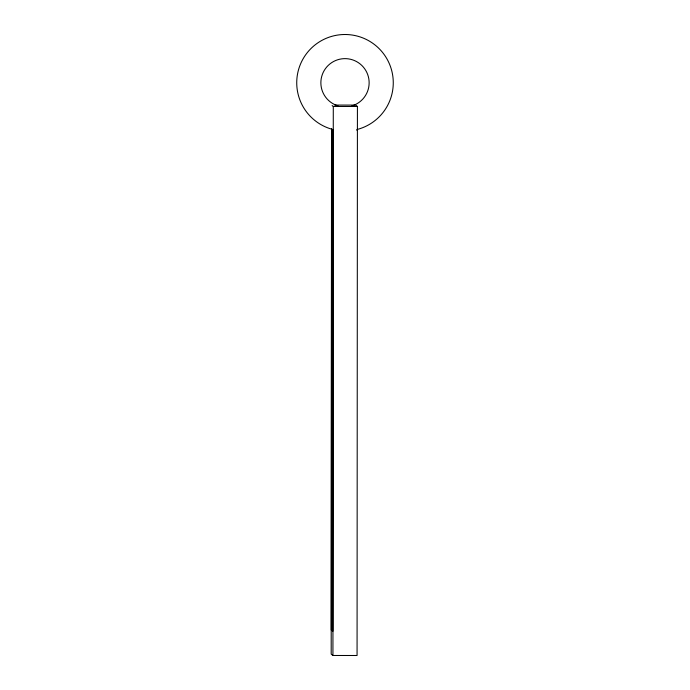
<?xml version="1.0" encoding="UTF-8"?>
<svg xmlns="http://www.w3.org/2000/svg" width="690" height="690" viewBox="0 0 690 690"><rect width="100%" height="100%" fill="white"/><g stroke="black" fill="none" stroke-linecap="round" stroke-linejoin="round"><path stroke-width="1.03" d="M331.528 128.754L331.191 654.103L332.934 655.483L357.066 655.5L357.42 106.476L355.678 105.087L334.693 105.078M331.761 630.41L332.528 305.058L331.968 304.609L332.088 129.651L331.605 129.263L331.278 630.03L332.873 631.29L333.192 130.531L332.718 130.151L331.838 630.47M332.934 655.483L333.287 106.458L332.123 105.535M333.287 106.458L357.42 106.476M356.851 130.168L357.325 130.548M332.899 129.496A48.266 48.266 0 0 1 305.429 55.131A48.266 48.266 0 0 1 384.692 55.304A48.266 48.266 0 0 1 356.903 129.547M337.979 105.855A24.133 24.133 0 0 1 325.404 68.681A24.133 24.133 0 0 1 364.656 68.758A24.133 24.133 0 0 1 351.926 105.889"/></g></svg>
